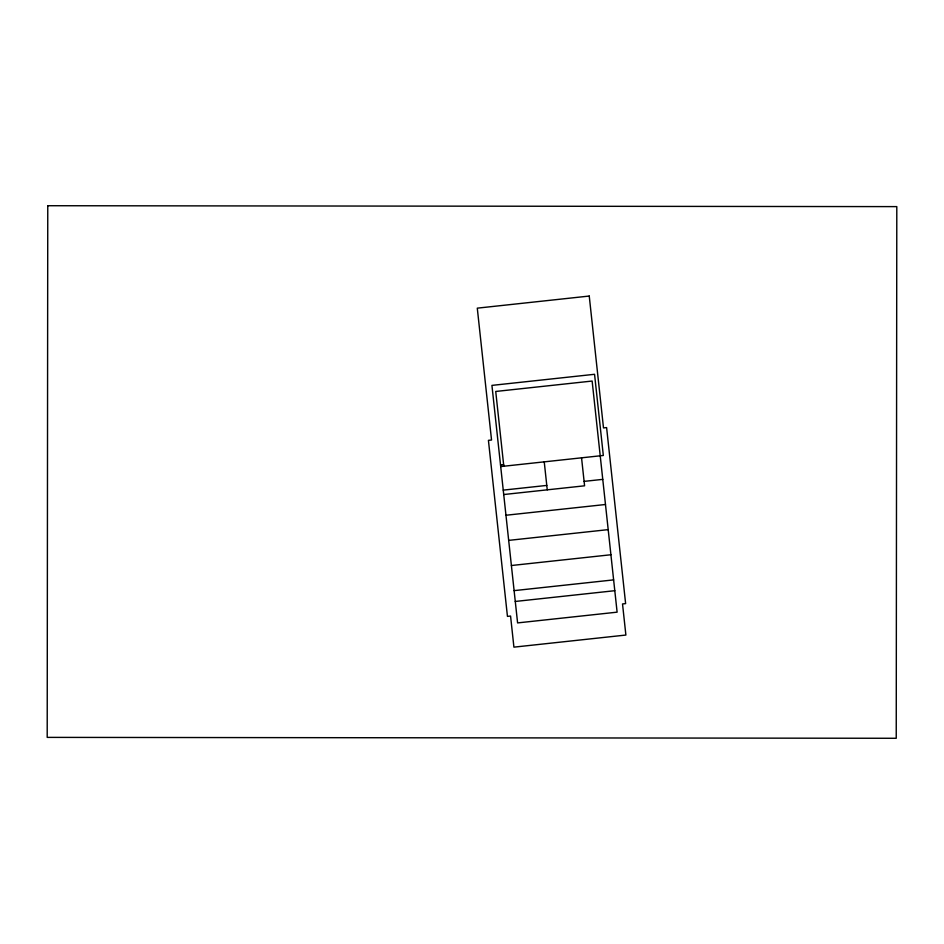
<?xml version="1.0" encoding="UTF-8"?>
<svg xmlns="http://www.w3.org/2000/svg" width="944" height="944" viewBox="0 0 944 944"><rect width="100%" height="100%" fill="white"/><g stroke="black" fill="none" stroke-linecap="round" stroke-linejoin="round"><path stroke-width="1.42" d="M500.532 464.991L503.636 464.66M500.698 466.56L603.322 455.468L594.555 374.296L491.93 385.388L517.595 622.91L617.116 612.16L592.136 381.046L495.73 391.465L503.801 466.218M503.246 490.125L546.788 485.417M584.1 481.381L602.768 479.363M503.718 494.538L584.584 485.806L581.551 457.816M505.96 515.247L605.482 504.497M508.674 540.381L608.196 529.631M511.388 565.515L610.91 554.753M514.102 590.637L613.624 579.887M515.271 601.458L614.792 590.696M544.24 461.852L547.26 489.83M47.766 205.721L47.2 737.382L896.234 738.279L896.8 206.618L47.766 205.721M589.245 296.05L477.286 308.157L491.541 440.022L488.426 440.352L507.447 616.385L510.562 616.043L513.914 647.147L625.884 635.052L622.521 603.948L625.624 603.605L606.603 427.585L603.499 427.915L589.245 296.05"/></g></svg>
